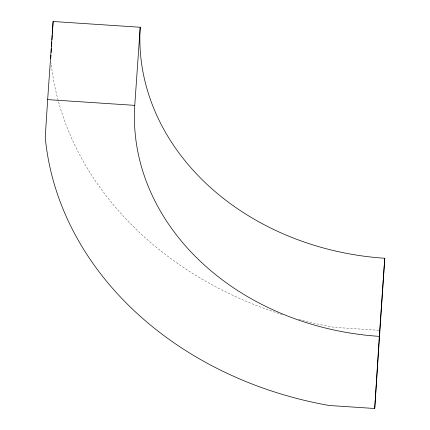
<?xml version="1.0" encoding="UTF-8"?>
<svg xmlns="http://www.w3.org/2000/svg" width="430" height="430" viewBox="0 0 430 430"><rect width="100%" height="100%" fill="white"/><g stroke="black" fill="none" stroke-linecap="round" stroke-linejoin="round"><path stroke-width="0.32" stroke-dasharray="2.15 1.61" d="M378.841 330.304L334.647 327.38A349.155 289.121 4 0 1 297.893 319.167M282.376 314.62A349.155 289.121 4 0 1 51.095 63.07"/><path stroke-width="0.64" d="M47.66 99.609L45.236 137.267A349.155 289.121 4 0 0 329.187 405.49L374.718 408.5L384.764 258.258A258.876 214.366 4 0 1 140.218 27.257L53.121 21.5L47.66 99.609L134.757 105.366A258.876 214.366 4 0 0 379.303 336.367L374.718 408.5M50.74 58.502L50.955 55.196M51.122 52.551L51.38 48.59M51.503 46.607L51.804 41.984M51.928 40.001L52.229 35.373M52.315 34.051L53.121 21.5M134.757 105.366L140.218 27.257M379.303 336.367L384.764 258.258"/></g></svg>
